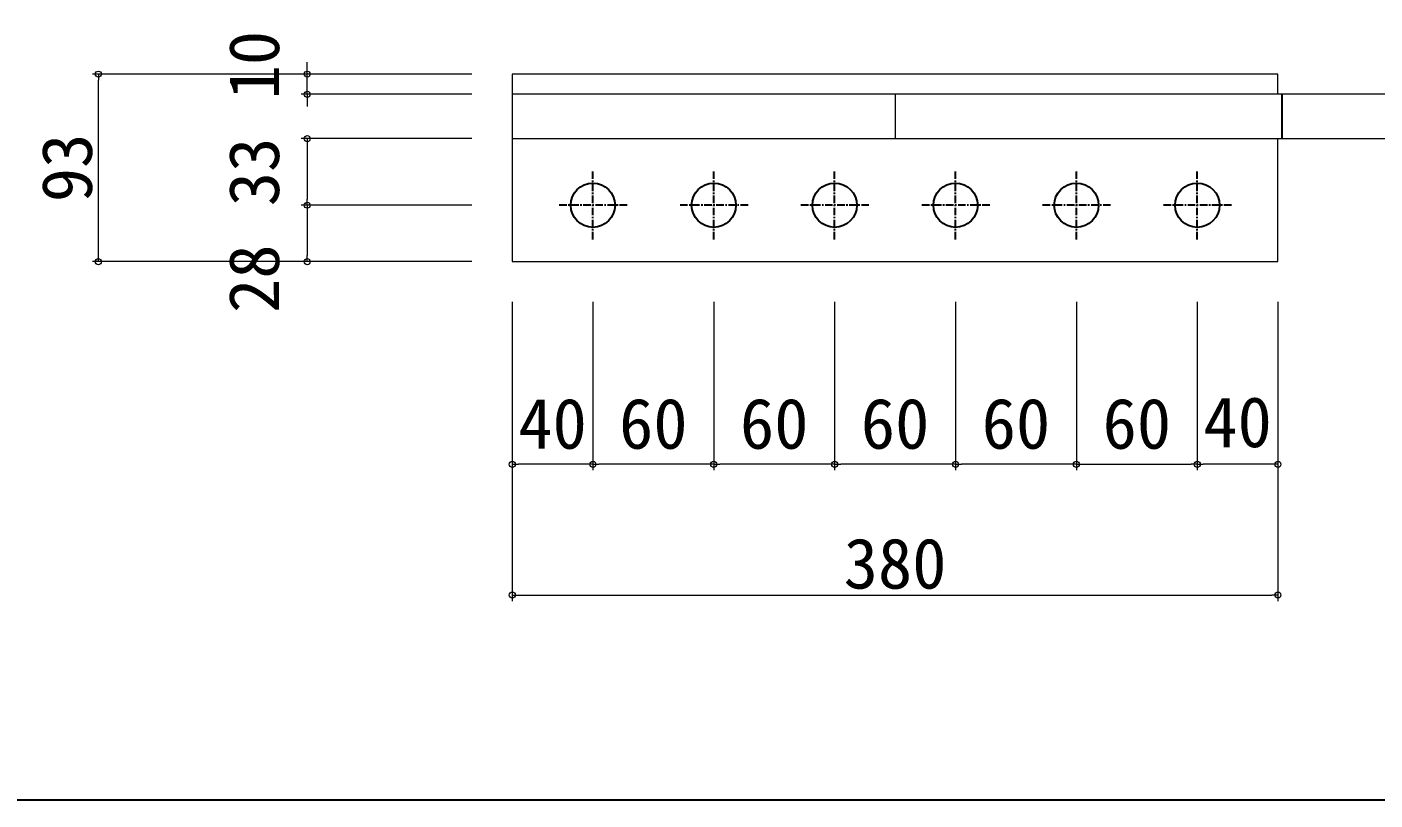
# Model space of a CAD drawing. Header units: millimetres. Extents: x 1755271 to 1764314, y -179109 to -173084.
# Drawn here: x 1757001 to 1757670, y -177922 to -177539 of the extents above; entities that cross this region are included whole.
import ezdxf

# ---------------------------------------------------------------- set-up
doc = ezdxf.new("R2010")
doc.units = ezdxf.units.MM
doc.header["$LTSCALE"] = 3
doc.linetypes.add('CENTER', pattern=[2, 1.25, -0.25, 0.25, -0.25])
doc.layers.get('DEFPOINTS').update_dxf_attribs({"color": 250})
doc.layers.add('01', color=7, linetype='Continuous')
doc.styles.get("Standard").update_dxf_attribs({"font": 'msgothic.ttc'})
doc.dimstyles.new('一般寸法-小さめ', dxfattribs={"dimtxt": 25, "dimasz": 3, "dimexe": 3, "dimexo": 3, "dimgap": 3, "dimtad": 1, "dimtxsty": 'Standard', "dimblk": 'ORIGIN', "dimcen": 0, "dimclrd": 256, "dimclre": 256, "dimclrt": 256, "dimadec": 0, "dimazin": 0, "dimtfac": 1, "dimtmove": 2, "dimatfit": 2, "dimfxl": 1, "dimtolj": 2, "dimlwd": 5, "dimlwe": 5, "dimarcsym": 0})

# ---------------------------------------------------------------- blocks, each defined once
blk = doc.blocks.new('_Origin')
at = {"color": 0, "linetype": 'ByBlock', "lineweight": -2}
blk.add_line((0, 0), (-1, 0), dxfattribs=at)
blk.add_circle((0, 0), 0.5, dxfattribs=at)
blk = doc.blocks.new('*D8')
at = {"layer": '01', "lineweight": 5}
for p, q in [((1757221.92, -177594.18), (1757137.12, -177594.18)), ((1757140.12, -177597.18), (1757140.12, -177624.18)), ((1757221.92, -177627.18), (1757137.12, -177627.18))]:
    blk.add_line(p, q, dxfattribs=at)
at = {"layer": 'DEFPOINTS', "color": 0}
for p in [(1757241.92, -177594.18), (1757140.12, -177627.18), (1757241.92, -177627.18)]:
    blk.add_point(p, dxfattribs=at)
at = {"layer": '01', "lineweight": 5, "xscale": 3, "yscale": 3, "zscale": 3}
for p, rotation in [((1757140.12, -177594.18), 90), ((1757140.12, -177627.18), 270)]:
    blk.add_blockref('_Origin', p, dxfattribs=dict(at, rotation=rotation))
at = {"layer": '01', "insert": (1757113.87, -177610.68), "char_height": 25, "attachment_point": 5, "rotation": 90}
blk.add_mtext('\\A2;33', dxfattribs=at)
blk = doc.blocks.new('*D144')
at = {"layer": '01', "lineweight": 5}
for p, q in [((1757221.92, -177562.18), (1757033.5, -177562.18)), ((1757036.5, -177652.18), (1757036.5, -177565.18)), ((1757221.92, -177655.18), (1757033.5, -177655.18))]:
    blk.add_line(p, q, dxfattribs=at)
at = {"layer": 'DEFPOINTS', "color": 0}
for p in [(1757036.5, -177562.18), (1757241.92, -177562.18), (1757241.92, -177655.18)]:
    blk.add_point(p, dxfattribs=at)
at = {"layer": '01', "lineweight": 5, "xscale": 3, "yscale": 3, "zscale": 3}
for p, rotation in [((1757036.5, -177562.18), 90), ((1757036.5, -177655.18), 270)]:
    blk.add_blockref('_Origin', p, dxfattribs=dict(at, rotation=rotation))
at = {"layer": '01', "insert": (1757021, -177608.68), "char_height": 25, "attachment_point": 5, "rotation": 90}
blk.add_mtext('\\A2;93', dxfattribs=at)
blk = doc.blocks.new('*D53')
at = {"layer": '01', "lineweight": 5}
for p, q in [((1757140.12, -177559.18), (1757140.12, -177556.18)), ((1757221.92, -177562.18), (1757137.12, -177562.18)), ((1757140.12, -177572.18), (1757140.12, -177562.18)), ((1757221.92, -177572.18), (1757137.12, -177572.18)), ((1757140.12, -177575.18), (1757140.12, -177578.18))]:
    blk.add_line(p, q, dxfattribs=at)
at = {"layer": 'DEFPOINTS', "color": 0}
for p in [(1757140.12, -177562.18), (1757241.92, -177562.18), (1757241.92, -177572.18)]:
    blk.add_point(p, dxfattribs=at)
at = {"layer": '01', "lineweight": 5, "xscale": 3, "yscale": 3, "zscale": 3}
for p, rotation in [((1757140.12, -177562.18), 270), ((1757140.12, -177572.18), 90)]:
    blk.add_blockref('_Origin', p, dxfattribs=dict(at, rotation=rotation))
at = {"layer": '01', "insert": (1757113.87, -177557.72), "char_height": 25, "attachment_point": 5, "rotation": 90}
blk.add_mtext('\\A2;10', dxfattribs=at)
blk = doc.blocks.new('*D54')
at = {"layer": '01', "lineweight": 5}
for p, q in [((1757221.92, -177627.18), (1757137.12, -177627.18)), ((1757140.12, -177630.18), (1757140.12, -177652.18)), ((1757221.92, -177655.18), (1757137.12, -177655.18))]:
    blk.add_line(p, q, dxfattribs=at)
at = {"layer": 'DEFPOINTS', "color": 0}
for p in [(1757241.92, -177627.18), (1757140.12, -177655.18), (1757241.92, -177655.18)]:
    blk.add_point(p, dxfattribs=at)
at = {"layer": '01', "lineweight": 5, "xscale": 3, "yscale": 3, "zscale": 3}
for p, rotation in [((1757140.12, -177627.18), 90), ((1757140.12, -177655.18), 270)]:
    blk.add_blockref('_Origin', p, dxfattribs=dict(at, rotation=rotation))
at = {"layer": '01', "insert": (1757113.87, -177663.63), "char_height": 25, "attachment_point": 5, "rotation": 90}
blk.add_mtext('\\A2;28', dxfattribs=at)
blk = doc.blocks.new('*D145')
at = {"layer": '01', "lineweight": 5}
for p, q in [((1757241.92, -177675.18), (1757241.92, -177823.54)), ((1757621.92, -177675.18), (1757621.92, -177823.54)), ((1757244.92, -177820.54), (1757618.92, -177820.54))]:
    blk.add_line(p, q, dxfattribs=at)
at = {"layer": 'DEFPOINTS', "color": 0}
for p in [(1757241.92, -177655.18), (1757621.92, -177655.18), (1757621.92, -177820.54)]:
    blk.add_point(p, dxfattribs=at)
at = {"layer": '01', "lineweight": 5, "xscale": 3, "yscale": 3, "zscale": 3, "rotation": 180}
blk.add_blockref('_Origin', (1757241.92, -177820.54), dxfattribs=at)
at = {"layer": '01', "lineweight": 5, "xscale": 3, "yscale": 3, "zscale": 3}
blk.add_blockref('_Origin', (1757621.92, -177820.54), dxfattribs=at)
at = {"layer": '01', "insert": (1757431.92, -177805.04), "char_height": 25, "attachment_point": 5}
blk.add_mtext('\\A2;380', dxfattribs=at)
blk = doc.blocks.new('*D55')
at = {"layer": '01', "lineweight": 5}
for p, q in [((1757341.92, -177675.18), (1757341.92, -177758.66)), ((1757401.92, -177675.18), (1757401.92, -177758.66)), ((1757398.92, -177755.66), (1757344.92, -177755.66))]:
    blk.add_line(p, q, dxfattribs=at)
at = {"layer": 'DEFPOINTS', "color": 0}
for p in [(1757341.92, -177655.18), (1757401.92, -177655.18), (1757341.92, -177755.66)]:
    blk.add_point(p, dxfattribs=at)
at = {"layer": '01', "lineweight": 5, "xscale": 3, "yscale": 3, "zscale": 3, "rotation": 180}
blk.add_blockref('_Origin', (1757341.92, -177755.66), dxfattribs=at)
at = {"layer": '01', "lineweight": 5, "xscale": 3, "yscale": 3, "zscale": 3}
blk.add_blockref('_Origin', (1757401.92, -177755.66), dxfattribs=at)
at = {"layer": '01', "insert": (1757371.92, -177735.66), "char_height": 25, "attachment_point": 5}
blk.add_mtext('\\A2;60', dxfattribs=at)
blk = doc.blocks.new('*D56')
at = {"layer": '01', "lineweight": 5}
for p, q in [((1757241.92, -177675.18), (1757241.92, -177758.66)), ((1757281.92, -177675.18), (1757281.92, -177758.66)), ((1757278.92, -177755.66), (1757244.92, -177755.66))]:
    blk.add_line(p, q, dxfattribs=at)
at = {"layer": 'DEFPOINTS', "color": 0}
for p in [(1757241.92, -177655.18), (1757281.92, -177655.18), (1757241.92, -177755.66)]:
    blk.add_point(p, dxfattribs=at)
at = {"layer": '01', "lineweight": 5, "xscale": 3, "yscale": 3, "zscale": 3, "rotation": 180}
blk.add_blockref('_Origin', (1757241.92, -177755.66), dxfattribs=at)
at = {"layer": '01', "lineweight": 5, "xscale": 3, "yscale": 3, "zscale": 3}
blk.add_blockref('_Origin', (1757281.92, -177755.66), dxfattribs=at)
at = {"layer": '01', "insert": (1757261.92, -177735.66), "char_height": 25, "attachment_point": 5}
blk.add_mtext('\\A2;40', dxfattribs=at)
blk = doc.blocks.new('*D57')
at = {"layer": '01', "lineweight": 5}
for p, q in [((1757461.92, -177675.18), (1757461.92, -177758.66)), ((1757521.92, -177675.18), (1757521.92, -177758.66)), ((1757518.92, -177755.66), (1757464.92, -177755.66))]:
    blk.add_line(p, q, dxfattribs=at)
at = {"layer": 'DEFPOINTS', "color": 0}
for p in [(1757461.92, -177655.18), (1757521.92, -177655.18), (1757461.92, -177755.66)]:
    blk.add_point(p, dxfattribs=at)
at = {"layer": '01', "lineweight": 5, "xscale": 3, "yscale": 3, "zscale": 3, "rotation": 180}
blk.add_blockref('_Origin', (1757461.92, -177755.66), dxfattribs=at)
at = {"layer": '01', "lineweight": 5, "xscale": 3, "yscale": 3, "zscale": 3}
blk.add_blockref('_Origin', (1757521.92, -177755.66), dxfattribs=at)
at = {"layer": '01', "insert": (1757491.92, -177735.66), "char_height": 25, "attachment_point": 5}
blk.add_mtext('\\A2;60', dxfattribs=at)
blk = doc.blocks.new('*D58')
at = {"layer": '01', "lineweight": 5}
for p, q in [((1757521.92, -177675.18), (1757521.92, -177758.66)), ((1757581.92, -177675.18), (1757581.92, -177758.66)), ((1757524.92, -177755.66), (1757578.92, -177755.66))]:
    blk.add_line(p, q, dxfattribs=at)
at = {"layer": 'DEFPOINTS', "color": 0}
for p in [(1757521.92, -177655.18), (1757581.92, -177655.18), (1757581.92, -177755.66)]:
    blk.add_point(p, dxfattribs=at)
at = {"layer": '01', "lineweight": 5, "xscale": 3, "yscale": 3, "zscale": 3, "rotation": 180}
blk.add_blockref('_Origin', (1757521.92, -177755.66), dxfattribs=at)
at = {"layer": '01', "lineweight": 5, "xscale": 3, "yscale": 3, "zscale": 3}
blk.add_blockref('_Origin', (1757581.92, -177755.66), dxfattribs=at)
at = {"layer": '01', "insert": (1757551.92, -177735.66), "char_height": 25, "attachment_point": 5}
blk.add_mtext('\\A2;60', dxfattribs=at)
blk = doc.blocks.new('*D59')
at = {"layer": '01', "lineweight": 5}
for p, q in [((1757581.92, -177675.18), (1757581.92, -177758.66)), ((1757621.92, -177675.18), (1757621.92, -177758.66)), ((1757618.92, -177755.66), (1757584.92, -177755.66))]:
    blk.add_line(p, q, dxfattribs=at)
at = {"layer": 'DEFPOINTS', "color": 0}
for p in [(1757581.92, -177655.18), (1757621.92, -177655.18), (1757581.92, -177755.66)]:
    blk.add_point(p, dxfattribs=at)
at = {"layer": '01', "lineweight": 5, "xscale": 3, "yscale": 3, "zscale": 3, "rotation": 180}
blk.add_blockref('_Origin', (1757581.92, -177755.66), dxfattribs=at)
at = {"layer": '01', "lineweight": 5, "xscale": 3, "yscale": 3, "zscale": 3}
blk.add_blockref('_Origin', (1757621.92, -177755.66), dxfattribs=at)
at = {"layer": '01', "insert": (1757601.92, -177734.9), "char_height": 25, "attachment_point": 5}
blk.add_mtext('\\A2;40', dxfattribs=at)
blk = doc.blocks.new('*D63')
at = {"layer": '01', "lineweight": 5}
for p, q in [((1757401.92, -177675.18), (1757401.92, -177758.66)), ((1757461.92, -177675.18), (1757461.92, -177758.66)), ((1757458.92, -177755.66), (1757404.92, -177755.66))]:
    blk.add_line(p, q, dxfattribs=at)
at = {"layer": 'DEFPOINTS', "color": 0}
for p in [(1757401.92, -177655.18), (1757461.92, -177655.18), (1757401.92, -177755.66)]:
    blk.add_point(p, dxfattribs=at)
at = {"layer": '01', "lineweight": 5, "xscale": 3, "yscale": 3, "zscale": 3, "rotation": 180}
blk.add_blockref('_Origin', (1757401.92, -177755.66), dxfattribs=at)
at = {"layer": '01', "lineweight": 5, "xscale": 3, "yscale": 3, "zscale": 3}
blk.add_blockref('_Origin', (1757461.92, -177755.66), dxfattribs=at)
at = {"layer": '01', "insert": (1757431.92, -177735.66), "char_height": 25, "attachment_point": 5}
blk.add_mtext('\\A2;60', dxfattribs=at)
blk = doc.blocks.new('*D64')
at = {"layer": '01', "lineweight": 5}
for p, q in [((1757281.92, -177675.18), (1757281.92, -177758.66)), ((1757341.92, -177675.18), (1757341.92, -177758.66)), ((1757338.92, -177755.66), (1757284.92, -177755.66))]:
    blk.add_line(p, q, dxfattribs=at)
at = {"layer": 'DEFPOINTS', "color": 0}
for p in [(1757281.92, -177655.18), (1757341.92, -177655.18), (1757281.92, -177755.66)]:
    blk.add_point(p, dxfattribs=at)
at = {"layer": '01', "lineweight": 5, "xscale": 3, "yscale": 3, "zscale": 3, "rotation": 180}
blk.add_blockref('_Origin', (1757281.92, -177755.66), dxfattribs=at)
at = {"layer": '01', "lineweight": 5, "xscale": 3, "yscale": 3, "zscale": 3}
blk.add_blockref('_Origin', (1757341.92, -177755.66), dxfattribs=at)
at = {"layer": '01', "insert": (1757311.92, -177735.66), "char_height": 25, "attachment_point": 5}
blk.add_mtext('\\A2;60', dxfattribs=at)

msp = doc.modelspace()

# ---------------------------------------------------------------- linework, layer by layer
at = {"layer": '01', "color": 7, "lineweight": 18}
for p, q in [((1757241.924, -177562.181), (1757241.924, -177655.181)), ((1757621.924, -177562.181), (1757241.924, -177562.181)), ((1757621.924, -177572.181), (1757621.924, -177562.181)), ((1757891.924, -177572.181), (1757241.924, -177572.181)), ((1757431.924, -177572.181), (1757431.924, -177594.181)), ((1757241.924, -177594.181), (1757891.924, -177594.181)), ((1757621.924, -177655.181), (1757621.924, -177594.181)), ((1757241.924, -177655.181), (1757621.924, -177655.181))]:
    msp.add_line(p, q, dxfattribs=at)
at = {"layer": '01', "color": 7, "ltscale": 2}
msp.add_line((1757623.924, -177572.181), (1757623.924, -177594.181), dxfattribs=at)
at = {"layer": '01', "color": 7, "linetype": 'CENTER'}
for p, q in [((1757281.924, -177644.181), (1757281.924, -177610.181)), ((1757341.924, -177644.181), (1757341.924, -177610.181)), ((1757401.924, -177644.181), (1757401.924, -177610.181)), ((1757461.924, -177644.181), (1757461.924, -177610.181)), ((1757521.924, -177644.181), (1757521.924, -177610.181)), ((1757581.924, -177644.181), (1757581.924, -177610.181)), ((1757298.924, -177627.181), (1757264.924, -177627.181)), ((1757358.924, -177627.181), (1757324.924, -177627.181)), ((1757418.924, -177627.181), (1757384.924, -177627.181)), ((1757478.924, -177627.181), (1757444.924, -177627.181)), ((1757538.924, -177627.181), (1757504.924, -177627.181)), ((1757598.924, -177627.181), (1757564.924, -177627.181))]:
    msp.add_line(p, q, dxfattribs=at)
at = {"layer": '01', "color": 7}
msp.add_line((1758307.648, -177922.181), (1756157.648, -177922.181), dxfattribs=at)
for centre in [(1757281.924, -177627.181), (1757341.924, -177627.181), (1757401.924, -177627.181), (1757461.924, -177627.181), (1757521.924, -177627.181), (1757581.924, -177627.181)]:
    msp.add_circle(centre, 11, dxfattribs=at)

# ---------------------------------------------------------------- dimensions: what is measured, and where the dimension line sits
for base, p1, p2, angle, picture, middle in [((1757140.116, -177562.181), (1757241.924, -177572.181), (1757241.924, -177562.181), 270, '*D53', (1757113.866, -177557.724)), ((1757140.116, -177627.181), (1757241.924, -177594.181), (1757241.924, -177627.181), 90, '*D8', (1757113.866, -177610.681)), ((1757140.116, -177655.181), (1757241.924, -177627.181), (1757241.924, -177655.181), 90, '*D54', (1757113.866, -177663.625))]:
    dim = msp.add_linear_dim(base=base, p1=p1, p2=p2, angle=angle, dimstyle='一般寸法-小さめ', override={"dimexo": 20}, dxfattribs=at)
    dim.commit()
    dim.dimension.update_dxf_attribs({"geometry": picture, "text_midpoint": middle, "dimtype": 160})
dim = msp.add_linear_dim(base=(1757036.496, -177562.181), p1=(1757241.924, -177655.181), p2=(1757241.924, -177562.181), angle=270, dimstyle='一般寸法-小さめ', override={"dimexo": 20}, dxfattribs=at)
dim.commit()
dim.dimension.update_dxf_attribs({"geometry": '*D144', "text_midpoint": (1757020.996, -177608.681)})
dim = msp.add_linear_dim(base=(1757621.924, -177820.538), p1=(1757241.924, -177655.181), p2=(1757621.924, -177655.181), dimstyle='一般寸法-小さめ', override={"dimexo": 20}, dxfattribs=at)
dim.commit()
dim.dimension.update_dxf_attribs({"geometry": '*D145', "text_midpoint": (1757431.924, -177805.038)})
for base, p1, p2, picture, middle in [((1757241.924, -177755.661), (1757281.924, -177655.181), (1757241.924, -177655.181), '*D56', (1757261.924, -177735.661)), ((1757281.924, -177755.661), (1757341.924, -177655.181), (1757281.924, -177655.181), '*D64', (1757311.924, -177735.661)), ((1757341.924, -177755.661), (1757401.924, -177655.181), (1757341.924, -177655.181), '*D55', (1757371.924, -177735.661)), ((1757401.924, -177755.661), (1757461.924, -177655.181), (1757401.924, -177655.181), '*D63', (1757431.924, -177735.661)), ((1757461.924, -177755.661), (1757521.924, -177655.181), (1757461.924, -177655.181), '*D57', (1757491.924, -177735.661)), ((1757581.924, -177755.661), (1757521.924, -177655.181), (1757581.924, -177655.181), '*D58', (1757551.924, -177735.661)), ((1757581.924, -177755.661), (1757621.924, -177655.181), (1757581.924, -177655.181), '*D59', (1757601.924, -177734.899))]:
    dim = msp.add_linear_dim(base=base, p1=p1, p2=p2, dimstyle='一般寸法-小さめ', override={"dimexo": 20}, dxfattribs=at)
    dim.commit()
    dim.dimension.update_dxf_attribs({"geometry": picture, "text_midpoint": middle, "dimtype": 160})

doc.saveas('drawing.dxf')
